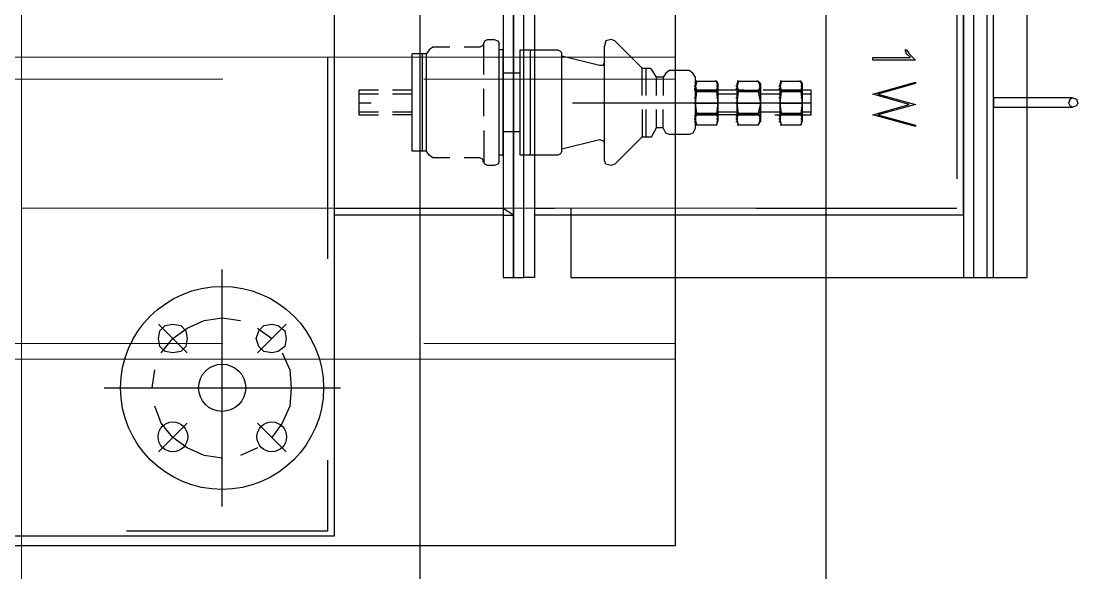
# Model space of a CAD drawing. Header units: metres. Extents: x 530339 to 530792, y 2674872 to 2675147.
# Drawn here: x 530561.185 to 530561.71, y 2674992.564 to 2674992.838 of the extents above; entities that cross this region are included whole.
import ezdxf

# ---------------------------------------------------------------- set-up
doc = ezdxf.new("R2010")
doc.units = ezdxf.units.M
for name, pattern in [('CENTER2', [1.125, 0.75, -0.125, 0.125, -0.125]), ('HIDDEN', [0.375, 0.25, -0.125]), ('PDF_IMPORT', [1, 0.8, -0.2])]:
    doc.linetypes.add(name, pattern=pattern)
doc.layers.add('IDT', color=7, linetype='Continuous')

# ---------------------------------------------------------------- blocks, each defined once
blk = doc.blocks.new('IDT')
at = {"layer": 'IDT', "color": 253, "linetype": 'CENTER2', "lineweight": 5, "ltscale": 0.5}
for p, q in [((27.00598, 20.55789), (27.00598, 21.85489)), ((26.63098, 21.41791), (27.33098, 21.41791))]:
    blk.add_line(p, q, dxfattribs=at)
at = {"layer": 'IDT', "color": 7}
blk.add_line((26.60598, 21.66041), (26.60598, 20.86041), dxfattribs=at)
at = {"layer": 'IDT', "color": 0, "lineweight": 25}
for p, q in [((26.80793, 20.89662), (26.80793, 21.62419)), ((26.85058, 20.93992), (26.85058, 21.5809)), ((26.85058, 21.5809), (27.16138, 21.5809)), ((26.90615, 21.56604), (26.90615, 21.44844)), ((26.90679, 21.54213), (26.90615, 21.54213)), ((26.90615, 21.54213), (26.91519, 21.54084)), ((26.8887, 21.52469), (26.87449, 21.5389)), ((26.8887, 21.53696), (26.8971, 21.54084)), ((26.91519, 21.54084), (26.92359, 21.53696)), ((26.92359, 21.52469), (26.93781, 21.5389)), ((26.92359, 21.53696), (26.9307, 21.53179)), ((26.87642, 21.52469), (26.88159, 21.53179)), ((26.9307, 21.53179), (26.93652, 21.52469)), ((26.87255, 21.51629), (26.87642, 21.52469)), ((26.93652, 21.52469), (26.93975, 21.51629)), ((26.8719, 21.50724), (26.87255, 21.51629)), ((26.96495, 21.50724), (26.84735, 21.50724)), ((26.87255, 21.49819), (26.8719, 21.50724)), ((26.94104, 21.50724), (26.93975, 21.49819)), ((26.87642, 21.48979), (26.87255, 21.49819)), ((26.8887, 21.48979), (26.87449, 21.47558)), ((26.87836, 21.48915), (26.88159, 21.48979)), ((26.88159, 21.48979), (26.88547, 21.48915)), ((26.92359, 21.48979), (26.93781, 21.47558)), ((26.92682, 21.48915), (26.9307, 21.48979)), ((26.93652, 21.48979), (26.9307, 21.48269)), ((26.9307, 21.48979), (26.93458, 21.48915)), ((26.87449, 21.48269), (26.87513, 21.48656)), ((26.87513, 21.48656), (26.87836, 21.48915)), ((26.88547, 21.48915), (26.88806, 21.48656)), ((26.88806, 21.48656), (26.88935, 21.48269)), ((26.92359, 21.48269), (26.92424, 21.48656)), ((26.92424, 21.48656), (26.92682, 21.48915)), ((26.93458, 21.48915), (26.93716, 21.48656)), ((26.93716, 21.48656), (26.93781, 21.48269)), ((26.87513, 21.47881), (26.87449, 21.48269)), ((26.8887, 21.47752), (26.88159, 21.48269)), ((26.88935, 21.48269), (26.88806, 21.47881)), ((26.9307, 21.48269), (26.92359, 21.47752)), ((26.92424, 21.47881), (26.92359, 21.48269)), ((26.93781, 21.48269), (26.93716, 21.47881)), ((26.87836, 21.47622), (26.87513, 21.47881)), ((26.88159, 21.47558), (26.87836, 21.47622)), ((26.88547, 21.47622), (26.88159, 21.47558)), ((26.88806, 21.47881), (26.88547, 21.47622)), ((26.92359, 21.47752), (26.91519, 21.47364)), ((26.92682, 21.47622), (26.92424, 21.47881)), ((26.9307, 21.47558), (26.92682, 21.47622)), ((26.93458, 21.47622), (26.9307, 21.47558)), ((26.93716, 21.47881), (26.93458, 21.47622)), ((26.90615, 21.47235), (26.8971, 21.47364)), ((26.91519, 21.47364), (26.90615, 21.47235)), ((26.73298, 21.45232), (26.50618, 21.45232)), ((26.50618, 21.45232), (26.50618, 21.0685)), ((26.52621, 21.45232), (26.52298, 21.45232)), ((26.52298, 21.45232), (26.52298, 21.0685)), ((26.52621, 21.0685), (26.52621, 21.45232)), ((26.53784, 21.45232), (26.53267, 21.45232)), ((26.53267, 21.45232), (26.53267, 21.0685)), ((26.53784, 21.0685), (26.53784, 21.45232)), ((26.73298, 21.41807), (26.73298, 21.45232)), ((26.75107, 21.0685), (26.75107, 21.45232)), ((26.75107, 21.45232), (26.75624, 21.45232)), ((26.75624, 21.45232), (26.75624, 21.0685)), ((26.76141, 21.45232), (26.75624, 21.45232)), ((26.75624, 21.45232), (26.75624, 21.0685)), ((26.76658, 21.45232), (26.76141, 21.45232)), ((26.76141, 21.45232), (26.76141, 21.0685)), ((26.76141, 21.0685), (26.76141, 21.45232)), ((26.76658, 21.0685), (26.76658, 21.45232)), ((26.53784, 21.4213), (26.53784, 21.10016)), ((26.53784, 21.4213), (26.75107, 21.4213)), ((26.76658, 21.4213), (26.76141, 21.4213)), ((26.76141, 21.4213), (26.76658, 21.41807)), ((26.76658, 21.4213), (26.85058, 21.4213)), ((26.85058, 21.10016), (26.85058, 21.4213)), ((26.69744, 21.38253), (26.71101, 21.3961)), ((26.71101, 21.3961), (26.71295, 21.39675)), ((26.71295, 21.39675), (26.71553, 21.3961)), ((26.71553, 21.3961), (26.71618, 21.39416)), ((26.76852, 21.39481), (26.76916, 21.3961)), ((26.76916, 21.3961), (26.7711, 21.39675)), ((26.7711, 21.39675), (26.77433, 21.39675)), ((26.77433, 21.39675), (26.77562, 21.3961)), ((26.77562, 21.3961), (26.77627, 21.39481)), ((26.7375, 21.38964), (26.73815, 21.39093)), ((26.73815, 21.39093), (26.73944, 21.39158)), ((26.73944, 21.39158), (26.75818, 21.39158)), ((26.76658, 21.39158), (26.76852, 21.39158)), ((26.77627, 21.39481), (26.77692, 21.39481)), ((26.77627, 21.3793), (26.77627, 21.39481)), ((26.77627, 21.39481), (26.77692, 21.39352)), ((26.77692, 21.39352), (26.77821, 21.39287)), ((26.77821, 21.39287), (26.78596, 21.39287)), ((26.79307, 21.39287), (26.80147, 21.39287)), ((26.80147, 21.39287), (26.80341, 21.39158)), ((26.80341, 21.39158), (26.8047, 21.38964)), ((26.71682, 21.38447), (26.71618, 21.38576)), ((26.7375, 21.38835), (26.71876, 21.38382)), ((26.8047, 21.38964), (26.81181, 21.38964)), ((26.67095, 21.37801), (26.67224, 21.38059)), ((26.67224, 21.38059), (26.67418, 21.38124)), ((26.67418, 21.38124), (26.68387, 21.38124)), ((26.68387, 21.38124), (26.68581, 21.38059)), ((26.68581, 21.38059), (26.6871, 21.37801)), ((26.69292, 21.38253), (26.69033, 21.37801)), ((26.69356, 21.38253), (26.69292, 21.38253)), ((26.69744, 21.38253), (26.69356, 21.38253)), ((26.6955, 21.38253), (26.6955, 21.36896)), ((26.69744, 21.36896), (26.69744, 21.38253)), ((26.71876, 21.38382), (26.71682, 21.38447)), ((26.75818, 21.37995), (26.76658, 21.37995)), ((26.56161, 21.37672), (26.56161, 21.37736)), ((26.56161, 21.37736), (26.58294, 21.37155)), ((26.58035, 21.37155), (26.56161, 21.37672)), ((26.61796, 21.37349), (26.61861, 21.37672)), ((26.61796, 21.37349), (26.61861, 21.37672)), ((26.61861, 21.37672), (26.61796, 21.37478)), ((26.61796, 21.37478), (26.61861, 21.37478)), ((26.61796, 21.37349), (26.61796, 21.37478)), ((26.61796, 21.37478), (26.61796, 21.37349)), ((26.61861, 21.37672), (26.6283, 21.37672)), ((26.61861, 21.37672), (26.61926, 21.37672)), ((26.62895, 21.37478), (26.6283, 21.37672)), ((26.6283, 21.37672), (26.62895, 21.37349)), ((26.6283, 21.37672), (26.62895, 21.37349)), ((26.6283, 21.37672), (26.62895, 21.37672)), ((26.62959, 21.37478), (26.62895, 21.37478)), ((26.62895, 21.37349), (26.62895, 21.37478)), ((26.62895, 21.37478), (26.62895, 21.37349)), ((26.63864, 21.37349), (26.63993, 21.37672)), ((26.63864, 21.37349), (26.63993, 21.37672)), ((26.63993, 21.37672), (26.63864, 21.37478)), ((26.63864, 21.37478), (26.63929, 21.37478)), ((26.63929, 21.37478), (26.63864, 21.37478)), ((26.63864, 21.37349), (26.63864, 21.37478)), ((26.63864, 21.37478), (26.63864, 21.37349)), ((26.63993, 21.37672), (26.64962, 21.37672)), ((26.63993, 21.37672), (26.64058, 21.37672)), ((26.65027, 21.37478), (26.64962, 21.37672)), ((26.64962, 21.37672), (26.65027, 21.37349)), ((26.64962, 21.37672), (26.65027, 21.37349)), ((26.64962, 21.37672), (26.65027, 21.37672)), ((26.65092, 21.37478), (26.65027, 21.37478)), ((26.65027, 21.37349), (26.65027, 21.37478)), ((26.65027, 21.37478), (26.65027, 21.37349)), ((26.65996, 21.37349), (26.66061, 21.37672)), ((26.65996, 21.37349), (26.66061, 21.37672)), ((26.66061, 21.37672), (26.65996, 21.37478)), ((26.65996, 21.37478), (26.66061, 21.37478)), ((26.65996, 21.37349), (26.65996, 21.37478)), ((26.65996, 21.37478), (26.65996, 21.37349)), ((26.66061, 21.37672), (26.6703, 21.37672)), ((26.66061, 21.37672), (26.66126, 21.37672)), ((26.67095, 21.37478), (26.6703, 21.37672)), ((26.6703, 21.37672), (26.67095, 21.37349)), ((26.6703, 21.37672), (26.67095, 21.37349)), ((26.6703, 21.37672), (26.67095, 21.37672)), ((26.67095, 21.37801), (26.67095, 21.36896)), ((26.67159, 21.37478), (26.67095, 21.37478)), ((26.67095, 21.37349), (26.67095, 21.37478)), ((26.67095, 21.37478), (26.67095, 21.37349)), ((26.6871, 21.37801), (26.6871, 21.36896)), ((26.6871, 21.37801), (26.69033, 21.37801)), ((26.69033, 21.37801), (26.69033, 21.36896)), ((26.56161, 21.36638), (26.58035, 21.37155)), ((26.58294, 21.37155), (26.56484, 21.36638)), ((26.63153, 21.37155), (26.61344, 21.37155)), ((26.61344, 21.37155), (26.61344, 21.35927)), ((26.61344, 21.37026), (26.61796, 21.37026)), ((26.61861, 21.3709), (26.61796, 21.37349)), ((26.61861, 21.3709), (26.61796, 21.37349)), ((26.61796, 21.37349), (26.61796, 21.37026)), ((26.61796, 21.37026), (26.61796, 21.37349)), ((26.61861, 21.37349), (26.61796, 21.37349)), ((26.61796, 21.37349), (26.61861, 21.37349)), ((26.61796, 21.37219), (26.61861, 21.37219)), ((26.61796, 21.37219), (26.61861, 21.37219)), ((26.61796, 21.3709), (26.61796, 21.37155)), ((26.61796, 21.37155), (26.61796, 21.3709)), ((26.62895, 21.37155), (26.61796, 21.37155)), ((26.61796, 21.36573), (26.61861, 21.3709)), ((26.61796, 21.36573), (26.61861, 21.3709)), ((26.61796, 21.36896), (26.61796, 21.3709)), ((26.61796, 21.3709), (26.61796, 21.36896)), ((26.61796, 21.37026), (26.61861, 21.3709)), ((26.61861, 21.3709), (26.61796, 21.37026)), ((26.61796, 21.37026), (26.61796, 21.36573)), ((26.61796, 21.36573), (26.61796, 21.37026)), ((26.61796, 21.36573), (26.61796, 21.36896)), ((26.61796, 21.36896), (26.61796, 21.36573)), ((26.6283, 21.3709), (26.61861, 21.3709)), ((26.61861, 21.3709), (26.6283, 21.3709)), ((26.61861, 21.3709), (26.61926, 21.3709)), ((26.61861, 21.3709), (26.61926, 21.3709)), ((26.62895, 21.37349), (26.6283, 21.3709)), ((26.62895, 21.37349), (26.6283, 21.3709)), ((26.6283, 21.3709), (26.62895, 21.36573)), ((26.6283, 21.3709), (26.62895, 21.36573)), ((26.6283, 21.3709), (26.62895, 21.37026)), ((26.6283, 21.3709), (26.62895, 21.37026)), ((26.62895, 21.3709), (26.6283, 21.3709)), ((26.6283, 21.3709), (26.62895, 21.3709)), ((26.62895, 21.37026), (26.62895, 21.37349)), ((26.62895, 21.37349), (26.62895, 21.37026)), ((26.62959, 21.37349), (26.62895, 21.37349)), ((26.62895, 21.37349), (26.62959, 21.37349)), ((26.62895, 21.37219), (26.62959, 21.37219)), ((26.62895, 21.37219), (26.62959, 21.37219)), ((26.62895, 21.37155), (26.62895, 21.3709)), ((26.62895, 21.3709), (26.62895, 21.37155)), ((26.62895, 21.3709), (26.62895, 21.36896)), ((26.62895, 21.36896), (26.62895, 21.3709)), ((26.62895, 21.36573), (26.62895, 21.37026)), ((26.62895, 21.37026), (26.62895, 21.36573)), ((26.62895, 21.37026), (26.63864, 21.37026)), ((26.62895, 21.36896), (26.62895, 21.36573)), ((26.62895, 21.36573), (26.62895, 21.36896)), ((26.63993, 21.3709), (26.63864, 21.37349)), ((26.63993, 21.3709), (26.63864, 21.37349)), ((26.63864, 21.37349), (26.63864, 21.37026)), ((26.63864, 21.37026), (26.63864, 21.37349)), ((26.63929, 21.37349), (26.63864, 21.37349)), ((26.63864, 21.37349), (26.63929, 21.37349)), ((26.63929, 21.37219), (26.63864, 21.37219)), ((26.63929, 21.37219), (26.63864, 21.37219)), ((26.63864, 21.3709), (26.63864, 21.37155)), ((26.63864, 21.37155), (26.63864, 21.3709)), ((26.65027, 21.37155), (26.63864, 21.37155)), ((26.63864, 21.36573), (26.63993, 21.3709)), ((26.63864, 21.36573), (26.63993, 21.3709)), ((26.63864, 21.36896), (26.63864, 21.3709)), ((26.63864, 21.3709), (26.63864, 21.36896)), ((26.63864, 21.37026), (26.63993, 21.3709)), ((26.63993, 21.3709), (26.63864, 21.37026)), ((26.63864, 21.37026), (26.63864, 21.36573)), ((26.63864, 21.36573), (26.63864, 21.37026)), ((26.63864, 21.36573), (26.63864, 21.36896)), ((26.63864, 21.36896), (26.63864, 21.36573)), ((26.64962, 21.3709), (26.63993, 21.3709)), ((26.63993, 21.3709), (26.64962, 21.3709)), ((26.63993, 21.3709), (26.64058, 21.3709)), ((26.63993, 21.3709), (26.64058, 21.3709)), ((26.64122, 21.37155), (26.65996, 21.37155)), ((26.65027, 21.37349), (26.64962, 21.3709)), ((26.65027, 21.37349), (26.64962, 21.3709)), ((26.64962, 21.3709), (26.65027, 21.36573)), ((26.64962, 21.3709), (26.65027, 21.36573)), ((26.64962, 21.3709), (26.65027, 21.37026)), ((26.64962, 21.3709), (26.65027, 21.37026)), ((26.65027, 21.3709), (26.64962, 21.3709)), ((26.64962, 21.3709), (26.65027, 21.3709)), ((26.65027, 21.37026), (26.65027, 21.37349)), ((26.65027, 21.37349), (26.65027, 21.37026)), ((26.65092, 21.37349), (26.65027, 21.37349)), ((26.65027, 21.37349), (26.65092, 21.37349)), ((26.65027, 21.37219), (26.65092, 21.37219)), ((26.65027, 21.37219), (26.65092, 21.37219)), ((26.65027, 21.37155), (26.65027, 21.3709)), ((26.65027, 21.3709), (26.65027, 21.37155)), ((26.65027, 21.3709), (26.65027, 21.36896)), ((26.65027, 21.36896), (26.65027, 21.3709)), ((26.65027, 21.36573), (26.65027, 21.37026)), ((26.65027, 21.37026), (26.65027, 21.36573)), ((26.65027, 21.37026), (26.65996, 21.37026)), ((26.65027, 21.36896), (26.65027, 21.36573)), ((26.65027, 21.36573), (26.65027, 21.36896)), ((26.66061, 21.3709), (26.65996, 21.37349)), ((26.66061, 21.3709), (26.65996, 21.37349)), ((26.65996, 21.37349), (26.65996, 21.37026)), ((26.65996, 21.37026), (26.65996, 21.37349)), ((26.66061, 21.37349), (26.65996, 21.37349)), ((26.65996, 21.37349), (26.66061, 21.37349)), ((26.65996, 21.37219), (26.66061, 21.37219)), ((26.65996, 21.37219), (26.66061, 21.37219)), ((26.65996, 21.3709), (26.65996, 21.37155)), ((26.65996, 21.37155), (26.65996, 21.3709)), ((26.67095, 21.37155), (26.65996, 21.37155)), ((26.65996, 21.36573), (26.66061, 21.3709)), ((26.65996, 21.36573), (26.66061, 21.3709)), ((26.65996, 21.36896), (26.65996, 21.3709)), ((26.65996, 21.3709), (26.65996, 21.36896)), ((26.65996, 21.37026), (26.66061, 21.3709)), ((26.66061, 21.3709), (26.65996, 21.37026)), ((26.65996, 21.37026), (26.65996, 21.36573)), ((26.65996, 21.36573), (26.65996, 21.37026)), ((26.65996, 21.36573), (26.65996, 21.36896)), ((26.65996, 21.36896), (26.65996, 21.36573)), ((26.6703, 21.3709), (26.66061, 21.3709)), ((26.66061, 21.3709), (26.6703, 21.3709)), ((26.66061, 21.3709), (26.66126, 21.3709)), ((26.66061, 21.3709), (26.66126, 21.3709)), ((26.67095, 21.37349), (26.6703, 21.3709)), ((26.67095, 21.37349), (26.6703, 21.3709)), ((26.6703, 21.3709), (26.67095, 21.36573)), ((26.6703, 21.3709), (26.67095, 21.36573)), ((26.6703, 21.3709), (26.67095, 21.37026)), ((26.6703, 21.3709), (26.67095, 21.37026)), ((26.67095, 21.3709), (26.6703, 21.3709)), ((26.6703, 21.3709), (26.67095, 21.3709)), ((26.67095, 21.37026), (26.67095, 21.37349)), ((26.67095, 21.37349), (26.67095, 21.37026)), ((26.67159, 21.37349), (26.67095, 21.37349)), ((26.67095, 21.37349), (26.67159, 21.37349)), ((26.67095, 21.37219), (26.67159, 21.37219)), ((26.67095, 21.37219), (26.67159, 21.37219)), ((26.67095, 21.37155), (26.67095, 21.3709)), ((26.67095, 21.3709), (26.67095, 21.37155)), ((26.67095, 21.3709), (26.67095, 21.36896)), ((26.67095, 21.36896), (26.67095, 21.3709)), ((26.67095, 21.36573), (26.67095, 21.37026)), ((26.67095, 21.37026), (26.67095, 21.36573)), ((26.67095, 21.36896), (26.67095, 21.36573)), ((26.67095, 21.36573), (26.67095, 21.36896)), ((26.77627, 21.37219), (26.77627, 21.35862)), ((26.81181, 21.37155), (26.8215, 21.37155)), ((26.81181, 21.37026), (26.8215, 21.37026)), ((26.8383, 21.37155), (26.82861, 21.37155)), ((26.82861, 21.37026), (26.8383, 21.37026)), ((26.8383, 21.35927), (26.8383, 21.37155)), ((26.48098, 21.36573), (26.48162, 21.36702)), ((26.48162, 21.36379), (26.48098, 21.36573)), ((26.48162, 21.36702), (26.48356, 21.36767)), ((26.48356, 21.36315), (26.48162, 21.36379)), ((26.52298, 21.36767), (26.48356, 21.36767)), ((26.48356, 21.36767), (26.48486, 21.36702)), ((26.48486, 21.36379), (26.48356, 21.36315)), ((26.48486, 21.36702), (26.4855, 21.36573)), ((26.4855, 21.36573), (26.48486, 21.36379)), ((26.52298, 21.36315), (26.52298, 21.36767)), ((26.58035, 21.36121), (26.56161, 21.36638)), ((26.56484, 21.36638), (26.58294, 21.36121)), ((26.61796, 21.36832), (26.61796, 21.36767)), ((26.61796, 21.36767), (26.61796, 21.36832)), ((26.61861, 21.35992), (26.61796, 21.36573)), ((26.61861, 21.35992), (26.61796, 21.36573)), ((26.61796, 21.36573), (26.61796, 21.36056)), ((26.61796, 21.36056), (26.61796, 21.36573)), ((26.61796, 21.3625), (26.61796, 21.36573)), ((26.61796, 21.36573), (26.61796, 21.3625)), ((26.61796, 21.36573), (26.62895, 21.36573)), ((26.62895, 21.36573), (26.61796, 21.36573)), ((26.61796, 21.36573), (26.61861, 21.36573)), ((26.62895, 21.36573), (26.6283, 21.35992)), ((26.62895, 21.36573), (26.6283, 21.35992)), ((26.62895, 21.36832), (26.62895, 21.36767)), ((26.62895, 21.36832), (26.62895, 21.36767)), ((26.62895, 21.36573), (26.62895, 21.36056)), ((26.62895, 21.36056), (26.62895, 21.36573)), ((26.62895, 21.36573), (26.62895, 21.3625)), ((26.62895, 21.3625), (26.62895, 21.36573)), ((26.62959, 21.36573), (26.62895, 21.36573)), ((26.62895, 21.36573), (26.62959, 21.36573)), ((26.63929, 21.36832), (26.63864, 21.36767)), ((26.63864, 21.36767), (26.63929, 21.36832)), ((26.63993, 21.35992), (26.63864, 21.36573)), ((26.63993, 21.35992), (26.63864, 21.36573)), ((26.63864, 21.36573), (26.63864, 21.36056)), ((26.63864, 21.36056), (26.63864, 21.36573)), ((26.63864, 21.3625), (26.63864, 21.36573)), ((26.63864, 21.36573), (26.63864, 21.3625)), ((26.63864, 21.36573), (26.65027, 21.36573)), ((26.65027, 21.36573), (26.63864, 21.36573)), ((26.63864, 21.36573), (26.63929, 21.36573)), ((26.65027, 21.36573), (26.64962, 21.35992)), ((26.65027, 21.36573), (26.64962, 21.35992)), ((26.65027, 21.36832), (26.65027, 21.36767)), ((26.65027, 21.36832), (26.65027, 21.36767)), ((26.65027, 21.36573), (26.65027, 21.36056)), ((26.65027, 21.36056), (26.65027, 21.36573)), ((26.65027, 21.36573), (26.65027, 21.3625)), ((26.65027, 21.3625), (26.65027, 21.36573)), ((26.65092, 21.36573), (26.65027, 21.36573)), ((26.65027, 21.36573), (26.65092, 21.36573)), ((26.65996, 21.36832), (26.65996, 21.36767)), ((26.65996, 21.36767), (26.65996, 21.36832)), ((26.66061, 21.35992), (26.65996, 21.36573)), ((26.66061, 21.35992), (26.65996, 21.36573)), ((26.65996, 21.36573), (26.65996, 21.36056)), ((26.65996, 21.36056), (26.65996, 21.36573)), ((26.65996, 21.3625), (26.65996, 21.36573)), ((26.65996, 21.36573), (26.65996, 21.3625)), ((26.65996, 21.36573), (26.67095, 21.36573)), ((26.67095, 21.36573), (26.65996, 21.36573)), ((26.65996, 21.36573), (26.66061, 21.36573)), ((26.67095, 21.36573), (26.6703, 21.35992)), ((26.67095, 21.36573), (26.6703, 21.35992)), ((26.67095, 21.36832), (26.67095, 21.36767)), ((26.67095, 21.36832), (26.67095, 21.36767)), ((26.67095, 21.36573), (26.67095, 21.36056)), ((26.67095, 21.36056), (26.67095, 21.36573)), ((26.67095, 21.36573), (26.67095, 21.3625)), ((26.67095, 21.3625), (26.67095, 21.36573)), ((26.67159, 21.36573), (26.67095, 21.36573)), ((26.67095, 21.36573), (26.67159, 21.36573)), ((26.48356, 21.36315), (26.52298, 21.36315)), ((26.58294, 21.36121), (26.56161, 21.35539)), ((26.56161, 21.35604), (26.58035, 21.36121)), ((26.61344, 21.36121), (26.61796, 21.36121)), ((26.61344, 21.35927), (26.63735, 21.35927)), ((26.61796, 21.36315), (26.61861, 21.36315)), ((26.61796, 21.35992), (26.61796, 21.3625)), ((26.61796, 21.3625), (26.61796, 21.35992)), ((26.61796, 21.36056), (26.61796, 21.35733)), ((26.61796, 21.35733), (26.61796, 21.36056)), ((26.61861, 21.35992), (26.61796, 21.36056)), ((26.61861, 21.35992), (26.61796, 21.36056)), ((26.61796, 21.35733), (26.61861, 21.35992)), ((26.61861, 21.35992), (26.61796, 21.35733)), ((26.61796, 21.35927), (26.61796, 21.35992)), ((26.61796, 21.35992), (26.61796, 21.35927)), ((26.62895, 21.35927), (26.61796, 21.35927)), ((26.61796, 21.35927), (26.61861, 21.35927)), ((26.61796, 21.35862), (26.61861, 21.35862)), ((26.61796, 21.35862), (26.61861, 21.35862)), ((26.6283, 21.35992), (26.61861, 21.35992)), ((26.6283, 21.35992), (26.61861, 21.35992)), ((26.61926, 21.35992), (26.61861, 21.35992)), ((26.6283, 21.35992), (26.62895, 21.36056)), ((26.6283, 21.35992), (26.62895, 21.36056)), ((26.6283, 21.35992), (26.62895, 21.35733)), ((26.62895, 21.35733), (26.6283, 21.35992)), ((26.62895, 21.35992), (26.6283, 21.35992)), ((26.6283, 21.35992), (26.62895, 21.35992)), ((26.62895, 21.36315), (26.62959, 21.36315)), ((26.62895, 21.36315), (26.62959, 21.36315)), ((26.62895, 21.3625), (26.62895, 21.35992)), ((26.62895, 21.35992), (26.62895, 21.3625)), ((26.62895, 21.36121), (26.63864, 21.36121)), ((26.62895, 21.36056), (26.62895, 21.35733)), ((26.62895, 21.35733), (26.62895, 21.36056)), ((26.62895, 21.35992), (26.62895, 21.35927)), ((26.62895, 21.35927), (26.62895, 21.35992)), ((26.62895, 21.35927), (26.62959, 21.35927)), ((26.62895, 21.35862), (26.62959, 21.35862)), ((26.62895, 21.35862), (26.62959, 21.35862)), ((26.63929, 21.36315), (26.63864, 21.36315)), ((26.63864, 21.36315), (26.63929, 21.36315)), ((26.63864, 21.35992), (26.63864, 21.3625)), ((26.63864, 21.3625), (26.63864, 21.35992)), ((26.63864, 21.36056), (26.63864, 21.35733)), ((26.63864, 21.35733), (26.63864, 21.36056)), ((26.63993, 21.35992), (26.63864, 21.36056)), ((26.63993, 21.35992), (26.63864, 21.36056)), ((26.63864, 21.35733), (26.63993, 21.35992)), ((26.63993, 21.35992), (26.63864, 21.35733)), ((26.63864, 21.35927), (26.63864, 21.35992)), ((26.63864, 21.35992), (26.63864, 21.35927)), ((26.65027, 21.35927), (26.63864, 21.35927)), ((26.63864, 21.35927), (26.63929, 21.35927)), ((26.63929, 21.35862), (26.63864, 21.35862)), ((26.63929, 21.35862), (26.63864, 21.35862)), ((26.64962, 21.35992), (26.63993, 21.35992)), ((26.64962, 21.35992), (26.63993, 21.35992)), ((26.64058, 21.35992), (26.63993, 21.35992)), ((26.64704, 21.35927), (26.67095, 21.35927)), ((26.64962, 21.35992), (26.65027, 21.36056)), ((26.64962, 21.35992), (26.65027, 21.36056)), ((26.64962, 21.35992), (26.65027, 21.35733)), ((26.65027, 21.35733), (26.64962, 21.35992)), ((26.65027, 21.35992), (26.64962, 21.35992)), ((26.64962, 21.35992), (26.65027, 21.35992)), ((26.65027, 21.36315), (26.65092, 21.36315)), ((26.65027, 21.36315), (26.65092, 21.36315)), ((26.65027, 21.3625), (26.65027, 21.35992)), ((26.65027, 21.35992), (26.65027, 21.3625)), ((26.65027, 21.36121), (26.65996, 21.36121)), ((26.65027, 21.36056), (26.65027, 21.35733)), ((26.65027, 21.35733), (26.65027, 21.36056)), ((26.65027, 21.35992), (26.65027, 21.35927)), ((26.65027, 21.35927), (26.65027, 21.35992)), ((26.65027, 21.35927), (26.65092, 21.35927)), ((26.65027, 21.35862), (26.65092, 21.35862)), ((26.65027, 21.35862), (26.65092, 21.35862)), ((26.65996, 21.36315), (26.66061, 21.36315)), ((26.65996, 21.35992), (26.65996, 21.3625)), ((26.65996, 21.3625), (26.65996, 21.35992)), ((26.65996, 21.36056), (26.65996, 21.35733)), ((26.65996, 21.35733), (26.65996, 21.36056)), ((26.66061, 21.35992), (26.65996, 21.36056)), ((26.66061, 21.35992), (26.65996, 21.36056)), ((26.65996, 21.35733), (26.66061, 21.35992)), ((26.66061, 21.35992), (26.65996, 21.35733)), ((26.65996, 21.35927), (26.65996, 21.35992)), ((26.65996, 21.35992), (26.65996, 21.35927)), ((26.67095, 21.35927), (26.65996, 21.35927)), ((26.65996, 21.35927), (26.66061, 21.35927)), ((26.65996, 21.35862), (26.66061, 21.35862)), ((26.65996, 21.35862), (26.66061, 21.35862)), ((26.6703, 21.35992), (26.66061, 21.35992)), ((26.6703, 21.35992), (26.66061, 21.35992)), ((26.66126, 21.35992), (26.66061, 21.35992)), ((26.6703, 21.35992), (26.67095, 21.36056)), ((26.6703, 21.35992), (26.67095, 21.36056)), ((26.6703, 21.35992), (26.67095, 21.35733)), ((26.67095, 21.35733), (26.6703, 21.35992)), ((26.67095, 21.35992), (26.6703, 21.35992)), ((26.6703, 21.35992), (26.67095, 21.35992)), ((26.67095, 21.36315), (26.67159, 21.36315)), ((26.67095, 21.36315), (26.67159, 21.36315)), ((26.67095, 21.3625), (26.67095, 21.35992)), ((26.67095, 21.35992), (26.67095, 21.3625)), ((26.67095, 21.36186), (26.67095, 21.35281)), ((26.67095, 21.36056), (26.67095, 21.35733)), ((26.67095, 21.35733), (26.67095, 21.36056)), ((26.67095, 21.35992), (26.67095, 21.35927)), ((26.67095, 21.35927), (26.67095, 21.35992)), ((26.67095, 21.35927), (26.67159, 21.35927)), ((26.67095, 21.35862), (26.67159, 21.35862)), ((26.67095, 21.35862), (26.67159, 21.35862)), ((26.6871, 21.35281), (26.6871, 21.36186)), ((26.69033, 21.36186), (26.69033, 21.35281)), ((26.6955, 21.36186), (26.6955, 21.34829)), ((26.69744, 21.36186), (26.69744, 21.34829)), ((26.81181, 21.36121), (26.8215, 21.36121)), ((26.81181, 21.35927), (26.8215, 21.35927)), ((26.82861, 21.36121), (26.8383, 21.36121)), ((26.82861, 21.35927), (26.8383, 21.35927)), ((26.56161, 21.35539), (26.56161, 21.35604)), ((26.61861, 21.35475), (26.61796, 21.35733)), ((26.61796, 21.35733), (26.61861, 21.35475)), ((26.61796, 21.35733), (26.61796, 21.35604)), ((26.61796, 21.35604), (26.61796, 21.35733)), ((26.61861, 21.35733), (26.61796, 21.35733)), ((26.61796, 21.35733), (26.61861, 21.35733)), ((26.61796, 21.35604), (26.61796, 21.35669)), ((26.61796, 21.35604), (26.61796, 21.35669)), ((26.61861, 21.35475), (26.61796, 21.35604)), ((26.6283, 21.35475), (26.61861, 21.35475)), ((26.61861, 21.35475), (26.61926, 21.35475)), ((26.62895, 21.35733), (26.6283, 21.35475)), ((26.6283, 21.35475), (26.62895, 21.35733)), ((26.62895, 21.35604), (26.6283, 21.35475)), ((26.6283, 21.35475), (26.62895, 21.35475)), ((26.62895, 21.35733), (26.62895, 21.35604)), ((26.62895, 21.35604), (26.62895, 21.35733)), ((26.62959, 21.35733), (26.62895, 21.35733)), ((26.62895, 21.35733), (26.62959, 21.35733)), ((26.62895, 21.35669), (26.62895, 21.35604)), ((26.62895, 21.35604), (26.62895, 21.35669)), ((26.63993, 21.35475), (26.63864, 21.35733)), ((26.63864, 21.35733), (26.63993, 21.35475)), ((26.63864, 21.35733), (26.63864, 21.35604)), ((26.63864, 21.35604), (26.63864, 21.35733)), ((26.63929, 21.35733), (26.63864, 21.35733)), ((26.63864, 21.35733), (26.63929, 21.35733)), ((26.63864, 21.35669), (26.63929, 21.35604)), ((26.63929, 21.35604), (26.63864, 21.35669)), ((26.63993, 21.35475), (26.63864, 21.35604)), ((26.64962, 21.35475), (26.63993, 21.35475)), ((26.63993, 21.35475), (26.64058, 21.35475)), ((26.65027, 21.35733), (26.64962, 21.35475)), ((26.64962, 21.35475), (26.65027, 21.35733)), ((26.65027, 21.35604), (26.64962, 21.35475)), ((26.64962, 21.35475), (26.65027, 21.35475)), ((26.65027, 21.35733), (26.65027, 21.35604)), ((26.65027, 21.35604), (26.65027, 21.35733)), ((26.65092, 21.35733), (26.65027, 21.35733)), ((26.65027, 21.35733), (26.65092, 21.35733)), ((26.65027, 21.35669), (26.65027, 21.35604)), ((26.65027, 21.35604), (26.65027, 21.35669)), ((26.66061, 21.35475), (26.65996, 21.35733)), ((26.65996, 21.35733), (26.66061, 21.35475)), ((26.65996, 21.35733), (26.65996, 21.35604)), ((26.65996, 21.35604), (26.65996, 21.35733)), ((26.66061, 21.35733), (26.65996, 21.35733)), ((26.65996, 21.35733), (26.66061, 21.35733)), ((26.65996, 21.35604), (26.65996, 21.35669)), ((26.65996, 21.35604), (26.65996, 21.35669)), ((26.66061, 21.35475), (26.65996, 21.35604)), ((26.6703, 21.35475), (26.66061, 21.35475)), ((26.66061, 21.35475), (26.66126, 21.35475)), ((26.67095, 21.35733), (26.6703, 21.35475)), ((26.6703, 21.35475), (26.67095, 21.35733)), ((26.67095, 21.35604), (26.6703, 21.35475)), ((26.6703, 21.35475), (26.67095, 21.35475)), ((26.67095, 21.35733), (26.67095, 21.35604)), ((26.67095, 21.35604), (26.67095, 21.35733)), ((26.67159, 21.35733), (26.67095, 21.35733)), ((26.67095, 21.35733), (26.67159, 21.35733)), ((26.67095, 21.35669), (26.67095, 21.35604)), ((26.67095, 21.35604), (26.67095, 21.35669)), ((26.67095, 21.35281), (26.67224, 21.35087)), ((26.67224, 21.35087), (26.67418, 21.34958)), ((26.67418, 21.34958), (26.68387, 21.34958)), ((26.68387, 21.34958), (26.68581, 21.35087)), ((26.68581, 21.35087), (26.6871, 21.35281)), ((26.6871, 21.35281), (26.69033, 21.35281)), ((26.69033, 21.35281), (26.69292, 21.34893)), ((26.69356, 21.34829), (26.69292, 21.34893)), ((26.69744, 21.34829), (26.69356, 21.34829)), ((26.69744, 21.34829), (26.71101, 21.33472)), ((26.75818, 21.35087), (26.76658, 21.35087)), ((26.77627, 21.35152), (26.77627, 21.33601)), ((26.56484, 21.34118), (26.56161, 21.34441)), ((26.56161, 21.34441), (26.58294, 21.34441)), ((26.58294, 21.34312), (26.5642, 21.34312)), ((26.5642, 21.34312), (26.56614, 21.34118)), ((26.58294, 21.34441), (26.58294, 21.34312)), ((26.71618, 21.34506), (26.71682, 21.34699)), ((26.71682, 21.34699), (26.71876, 21.34699)), ((26.71876, 21.34699), (26.7375, 21.34247)), ((26.56614, 21.33924), (26.56484, 21.34118)), ((26.56614, 21.34118), (26.56678, 21.33924)), ((26.56678, 21.33924), (26.56614, 21.33924)), ((26.73815, 21.33989), (26.7375, 21.34118)), ((26.73944, 21.33924), (26.73815, 21.33989)), ((26.75818, 21.33924), (26.73944, 21.33924)), ((26.76658, 21.33924), (26.76852, 21.33924)), ((26.77692, 21.3373), (26.77821, 21.33795)), ((26.77821, 21.33795), (26.78596, 21.33795)), ((26.79307, 21.33795), (26.80147, 21.33795)), ((26.80147, 21.33795), (26.80341, 21.33924)), ((26.80341, 21.33924), (26.8047, 21.34118)), ((26.8047, 21.34118), (26.81181, 21.34118)), ((26.71101, 21.33472), (26.71295, 21.33407)), ((26.71295, 21.33407), (26.71553, 21.33472)), ((26.71553, 21.33472), (26.71618, 21.3373)), ((26.76916, 21.33472), (26.76852, 21.33601)), ((26.7711, 21.33407), (26.76916, 21.33472)), ((26.77433, 21.33407), (26.7711, 21.33407)), ((26.77562, 21.33472), (26.77433, 21.33407)), ((26.77627, 21.33601), (26.77562, 21.33472)), ((26.77627, 21.33601), (26.77692, 21.3373))]:
    blk.add_line(p, q, dxfattribs=at)
at = {"layer": 'IDT', "color": 253}
for p, q in [((27.33098, 21.58541), (26.68098, 21.58541)), ((26.68098, 21.58541), (26.68098, 20.93541))]:
    blk.add_line(p, q, dxfattribs=at)
at = {"layer": 'IDT', "color": 0, "linetype": 'PDF_IMPORT', "lineweight": 25, "ltscale": 0.051667}
for p, q in [((26.85381, 20.94315), (26.85381, 21.57832)), ((26.85381, 21.57832), (27.15815, 21.57832))]:
    blk.add_line(p, q, dxfattribs=at)
at = {"layer": 'IDT', "color": 253, "lineweight": 0}
for p, q in [((26.68098, 21.49291), (27.33098, 21.49291)), ((26.68098, 21.34291), (27.33098, 21.34291))]:
    blk.add_line(p, q, dxfattribs=at)
at = {"layer": 'IDT', "color": 253, "linetype": 'HIDDEN', "lineweight": 0, "ltscale": 0.5}
for p, q in [((26.68098, 21.48508), (27.33098, 21.48508)), ((26.68098, 21.35384), (27.33098, 21.35384))]:
    blk.add_line(p, q, dxfattribs=at)
at = {"layer": 'IDT', "color": 0, "linetype": 'PDF_IMPORT', "lineweight": 25, "ltscale": 0.031667}
blk.add_line((26.54107, 21.10339), (26.54107, 21.41807), dxfattribs=at)
at = {"layer": 'IDT', "color": 0, "linetype": 'PDF_IMPORT', "lineweight": 25, "ltscale": 0.033333}
blk.add_line((26.54107, 21.41807), (26.75107, 21.41807), dxfattribs=at)
at = {"layer": 'IDT', "color": 0, "linetype": 'PDF_IMPORT', "lineweight": 25, "ltscale": 0.026667}
blk.add_line((26.76658, 21.41807), (26.85058, 21.41807), dxfattribs=at)
at = {"layer": 'IDT', "color": 0, "linetype": 'PDF_IMPORT', "lineweight": 25, "ltscale": 0.038333}
blk.add_line((26.71618, 21.39416), (26.71618, 21.3373), dxfattribs=at)
at = {"layer": 'IDT', "color": 0, "linetype": 'PDF_IMPORT', "lineweight": 25, "ltscale": 0.035}
for p, q in [((26.75301, 21.39158), (26.75301, 21.33924)), ((26.75818, 21.39158), (26.75818, 21.33924)), ((26.76658, 21.39158), (26.76658, 21.33924)), ((26.7375, 21.38964), (26.7375, 21.34118)), ((26.8047, 21.38964), (26.8047, 21.34118)), ((26.80664, 21.38964), (26.80664, 21.34118)), ((26.81181, 21.38964), (26.81181, 21.34118))]:
    blk.add_line(p, q, dxfattribs=at)
at = {"layer": 'IDT', "color": 0, "linetype": 'PDF_IMPORT', "lineweight": 25, "ltscale": 0.04}
blk.add_line((26.76852, 21.39481), (26.76852, 21.33601), dxfattribs=at)
at = {"layer": 'IDT', "color": 0, "linetype": 'PDF_IMPORT', "lineweight": 25, "ltscale": 0.148333}
blk.add_line((26.61344, 21.36573), (26.8383, 21.36573), dxfattribs=at)
at = {"layer": 'IDT', "color": 0, "lineweight": 25}
for centre, radius in [((26.90627, 21.5072), 0.05044), ((26.88159, 21.53151), 0.00739), ((26.9307, 21.53151), 0.00739), ((26.90625, 21.50714), 0.01173)]:
    blk.add_circle(centre, radius, dxfattribs=at)

msp = doc.modelspace()

# ---------------------------------------------------------------- block references
at = {"layer": 'IDT', "color": 8, "rotation": 180}
msp.add_blockref('IDT', (530588.19128, 2675014.16297), dxfattribs=at)

doc.saveas('drawing.dxf')
